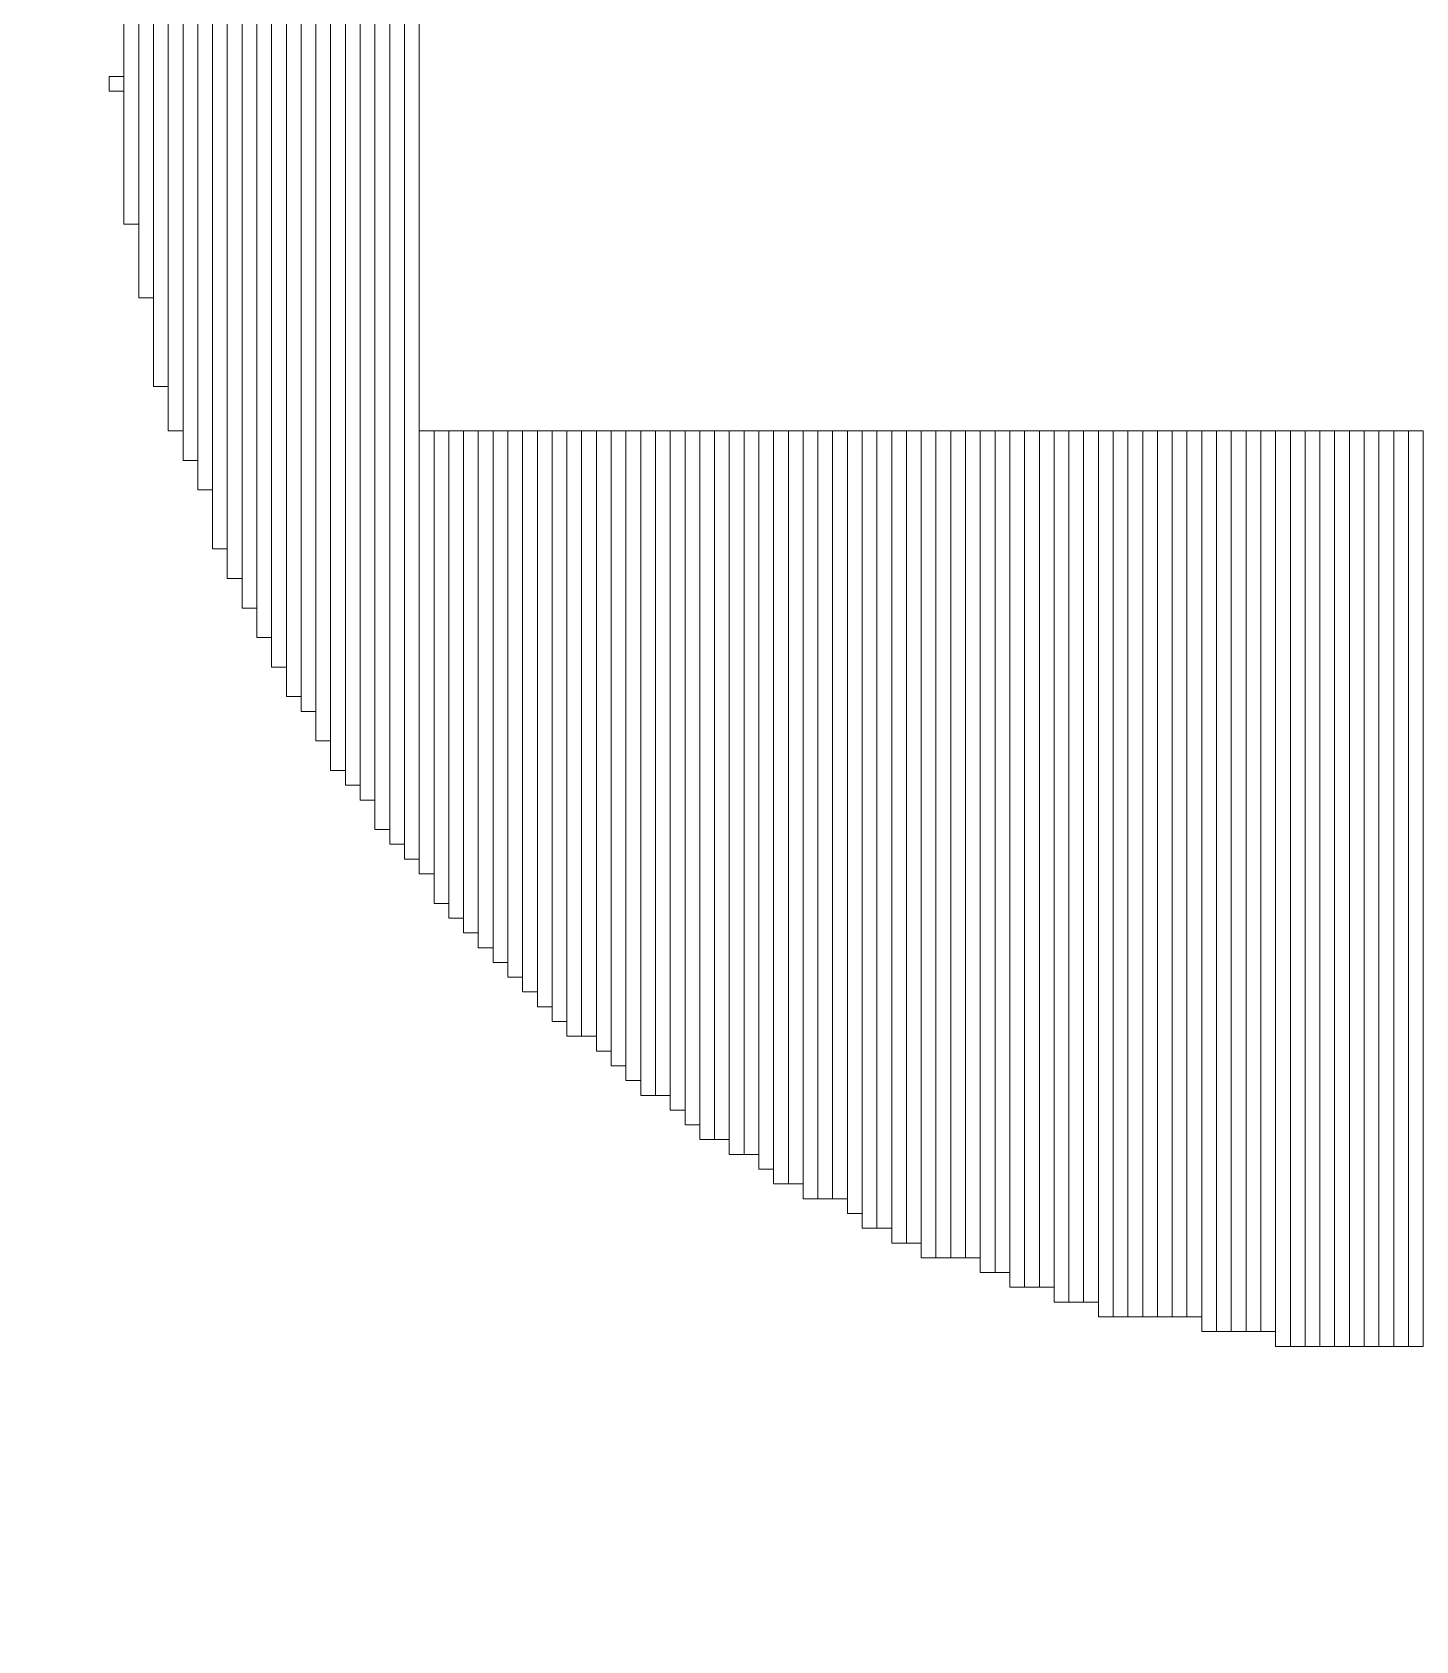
# Model space of a CAD drawing. Header units: millimetres. Extents: x -90 to 99, y -65 to 67.
# Drawn here: x 18.758 to 21.138, y 17.824 to 20.591 of the extents above; entities that cross this region are included whole.
import ezdxf

# ---------------------------------------------------------------- set-up
doc = ezdxf.new("R2010")
doc.units = ezdxf.units.MM
doc.header["$MEASUREMENT"] = 0
doc.layers.add('BG_OUTLINE', color=7, linetype='Continuous')
doc.layers.add('MA_PEN3', color=7, linetype='Continuous')

msp = doc.modelspace()

# ---------------------------------------------------------------- linework, layer by layer
at = {"layer": 'BG_OUTLINE', "color": 3, "lineweight": 9}
msp.add_open_spline([(-71.7269, -61.8795), (-71.7269, -61.8795), (-71.7343, 42.2681), (-71.7343, 42.2681), (-71.7343, 42.2681), (-71.7348, 43.0066), (-71.4419, 43.715), (-70.92, 44.2375), (-70.92, 44.2375), (-70.3982, 44.76), (-69.6866, 45.0538), (-68.9482, 45.0543), (-68.9482, 45.0543), (-68.9482, 45.0543), (75.2046, 45.0543), (75.2046, 45.0543), (75.2046, 45.0543), (76.8319, 45.0552), (78.1763, 43.7805), (78.2661, 42.1556), (78.2661, 42.1556), (78.2661, 42.1556), (78.2661, 31.2814), (78.2661, 31.2814), (78.2661, 31.2814), (78.2661, 31.2814), (72.2646, 31.2814), (72.2646, 31.2814), (72.2646, 31.2814), (72.2646, 31.2814), (72.2646, 26.9814), (72.2646, 26.9814), (72.2646, 26.9814), (72.2646, 26.9814), (78.2661, 26.9814), (78.2661, 26.9814), (78.2661, 26.9814), (78.2661, 26.9814), (78.2661, 18.6553), (78.2661, 18.6553), (78.2661, 18.6553), (78.2661, 18.6553), (72.2496, 18.6553), (72.2496, 18.6553), (72.2496, 18.6553), (72.2496, 18.6553), (72.2496, 14.3553), (72.2496, 14.3553), (72.2496, 14.3553), (72.2496, 14.3553), (78.2661, 14.3553), (78.2661, 14.3553), (78.2661, 14.3553), (78.2661, 14.3553), (78.2661, 9.255), (78.2661, 9.255), (78.2661, 9.255), (78.2661, 9.255), (72.2648, 9.255), (72.2648, 9.255), (72.2648, 9.255), (72.2648, 9.255), (72.2648, 4.955), (72.2648, 4.955), (72.2648, 4.955), (72.2648, 4.955), (78.2661, 4.955), (78.2661, 4.955), (78.2661, 4.955), (78.2661, 4.955), (78.2661, -3.3762), (78.2661, -3.3762), (78.2661, -3.3762), (78.2661, -3.3762), (72.2445, -3.3762), (72.2445, -3.3762), (72.2445, -3.3762), (72.2445, -3.3762), (72.2445, -7.6762), (72.2445, -7.6762), (72.2445, -7.6762), (72.2445, -7.6762), (78.2661, -7.6762), (78.2661, -7.6762), (78.2661, -7.6762), (78.2661, -7.6762), (78.2661, -12.7615), (78.2661, -12.7615), (78.2661, -12.7615), (78.2661, -12.7615), (72.2651, -12.7615), (72.2651, -12.7615), (72.2651, -12.7615), (72.2651, -12.7615), (72.2651, -17.0615), (72.2651, -17.0615), (72.2651, -17.0615), (72.2651, -17.0615), (78.2661, -17.0615), (78.2661, -17.0615), (78.2661, -17.0615), (78.2661, -17.0615), (78.2661, -25.4097), (78.2661, -25.4097), (78.2661, -25.4097), (78.2661, -25.4097), (72.2656, -25.4097), (72.2656, -25.4097), (72.2656, -25.4097), (72.2656, -25.4097), (72.2656, -29.7097), (72.2656, -29.7097), (72.2656, -29.7097), (72.2656, -29.7097), (78.2661, -29.7097), (78.2661, -29.7097), (78.2661, -29.7097), (78.2661, -29.7097), (78.2661, -34.793), (78.2661, -34.793), (78.2661, -34.793), (78.2661, -34.793), (72.2679, -34.793), (72.2679, -34.793), (72.2679, -34.793), (72.2679, -34.793), (72.2679, -39.0929), (72.2679, -39.0929), (72.2679, -39.0929), (72.2679, -39.0929), (78.2661, -39.0929), (78.2661, -39.0929), (78.2661, -39.0929), (78.2661, -39.0929), (78.2661, -47.4269), (78.2661, -47.4269), (78.2661, -47.4269), (78.2661, -47.4269), (72.2679, -47.4269), (72.2679, -47.4269), (72.2679, -47.4269), (72.2679, -47.4269), (72.2679, -51.7269), (72.2679, -51.7269), (72.2679, -51.7269), (72.2679, -51.7269), (78.2661, -51.7269), (78.2661, -51.7269), (78.2661, -51.7269), (78.2661, -51.7269), (78.2661, -51.8138), (78.2661, -51.8138), (78.2661, -51.8138), (78.2661, -51.8138), (78.2656, -61.8468), (78.2656, -61.8468), (78.2656, -61.8468), (78.2661, -62.6669), (77.9407, -63.4536), (77.3612, -64.0339), (77.3612, -64.0339), (76.7817, -64.6142), (75.9915, -64.9405), (75.1713, -64.941), (75.1713, -64.941), (75.1713, -64.941), (-68.6609, -64.9456), (-68.6609, -64.9456), (-68.6609, -64.9456), (-69.4735, -64.9461), (-70.2531, -64.6237), (-70.8281, -64.0495), (-70.8281, -64.0495), (-71.4031, -63.4752), (-71.7264, -62.6922), (-71.7269, -61.8795)], degree=3, knots=[0, 0, 0, 0, 0.022727, 0.022727, 0.022727, 0.022727, 0.045455, 0.045455, 0.045455, 0.045455, 0.068182, 0.068182, 0.068182, 0.068182, 0.090909, 0.090909, 0.090909, 0.090909, 0.113636, 0.113636, 0.113636, 0.113636, 0.136364, 0.136364, 0.136364, 0.136364, 0.159091, 0.159091, 0.159091, 0.159091, 0.181818, 0.181818, 0.181818, 0.181818, 0.204545, 0.204545, 0.204545, 0.204545, 0.227273, 0.227273, 0.227273, 0.227273, 0.25, 0.25, 0.25, 0.25, 0.272727, 0.272727, 0.272727, 0.272727, 0.295455, 0.295455, 0.295455, 0.295455, 0.318182, 0.318182, 0.318182, 0.318182, 0.340909, 0.340909, 0.340909, 0.340909, 0.363636, 0.363636, 0.363636, 0.363636, 0.386364, 0.386364, 0.386364, 0.386364, 0.409091, 0.409091, 0.409091, 0.409091, 0.431818, 0.431818, 0.431818, 0.431818, 0.454545, 0.454545, 0.454545, 0.454545, 0.477273, 0.477273, 0.477273, 0.477273, 0.5, 0.5, 0.5, 0.5, 0.522727, 0.522727, 0.522727, 0.522727, 0.545455, 0.545455, 0.545455, 0.545455, 0.568182, 0.568182, 0.568182, 0.568182, 0.590909, 0.590909, 0.590909, 0.590909, 0.613636, 0.613636, 0.613636, 0.613636, 0.636364, 0.636364, 0.636364, 0.636364, 0.659091, 0.659091, 0.659091, 0.659091, 0.681818, 0.681818, 0.681818, 0.681818, 0.704545, 0.704545, 0.704545, 0.704545, 0.727273, 0.727273, 0.727273, 0.727273, 0.75, 0.75, 0.75, 0.75, 0.772727, 0.772727, 0.772727, 0.772727, 0.795455, 0.795455, 0.795455, 0.795455, 0.818182, 0.818182, 0.818182, 0.818182, 0.840909, 0.840909, 0.840909, 0.840909, 0.863636, 0.863636, 0.863636, 0.863636, 0.886364, 0.886364, 0.886364, 0.886364, 0.909091, 0.909091, 0.909091, 0.909091, 0.931818, 0.931818, 0.931818, 0.931818, 0.954545, 0.954545, 0.954545, 0.954545, 0.977273, 0.977273, 0.977273, 0.977273, 1, 1, 1, 1], dxfattribs=at)
at = {"layer": 'MA_PEN3', "color": 5, "lineweight": 9}
for points in [[(19.3983, 22.0391), (19.3983, 22.0391), (19.4237, 22.0391), (19.4237, 22.0391), (19.4237, 22.0391), (19.4237, 22.0391), (19.4237, 19.1689), (19.4237, 19.1689), (19.4237, 19.1689), (19.4237, 19.1689), (19.3983, 19.1689), (19.3983, 19.1689), (19.3983, 19.1689), (19.3983, 19.1689), (19.3983, 22.0391), (19.3983, 22.0391)], [(19.3729, 22.0137), (19.3729, 22.0137), (19.3983, 22.0137), (19.3983, 22.0137), (19.3983, 22.0137), (19.3983, 22.0137), (19.3983, 19.1943), (19.3983, 19.1943), (19.3983, 19.1943), (19.3983, 19.1943), (19.3729, 19.1943), (19.3729, 19.1943), (19.3729, 19.1943), (19.3729, 19.1943), (19.3729, 22.0137), (19.3729, 22.0137)], [(19.3475, 21.9629), (19.3475, 21.9629), (19.3729, 21.9629), (19.3729, 21.9629), (19.3729, 21.9629), (19.3729, 21.9629), (19.3729, 19.2197), (19.3729, 19.2197), (19.3729, 19.2197), (19.3729, 19.2197), (19.3475, 19.2197), (19.3475, 19.2197), (19.3475, 19.2197), (19.3475, 19.2197), (19.3475, 21.9629), (19.3475, 21.9629)], [(19.3221, 21.9375), (19.3221, 21.9375), (19.3475, 21.9375), (19.3475, 21.9375), (19.3475, 21.9375), (19.3475, 21.9375), (19.3475, 19.2705), (19.3475, 19.2705), (19.3475, 19.2705), (19.3475, 19.2705), (19.3221, 19.2705), (19.3221, 19.2705), (19.3221, 19.2705), (19.3221, 19.2705), (19.3221, 21.9375), (19.3221, 21.9375)], [(19.2967, 21.9121), (19.2967, 21.9121), (19.3221, 21.9121), (19.3221, 21.9121), (19.3221, 21.9121), (19.3221, 21.9121), (19.3221, 19.2959), (19.3221, 19.2959), (19.3221, 19.2959), (19.3221, 19.2959), (19.2967, 19.2959), (19.2967, 19.2959), (19.2967, 19.2959), (19.2967, 19.2959), (19.2967, 21.9121), (19.2967, 21.9121)], [(19.2713, 21.8613), (19.2713, 21.8613), (19.2967, 21.8613), (19.2967, 21.8613), (19.2967, 21.8613), (19.2967, 21.8613), (19.2967, 19.3213), (19.2967, 19.3213), (19.2967, 19.3213), (19.2967, 19.3213), (19.2713, 19.3213), (19.2713, 19.3213), (19.2713, 19.3213), (19.2713, 19.3213), (19.2713, 21.8613), (19.2713, 21.8613)], [(19.2459, 21.8105), (19.2459, 21.8105), (19.2713, 21.8105), (19.2713, 21.8105), (19.2713, 21.8105), (19.2713, 21.8105), (19.2713, 19.3721), (19.2713, 19.3721), (19.2713, 19.3721), (19.2713, 19.3721), (19.2459, 19.3721), (19.2459, 19.3721), (19.2459, 19.3721), (19.2459, 19.3721), (19.2459, 21.8105), (19.2459, 21.8105)], [(19.2205, 21.7851), (19.2205, 21.7851), (19.2459, 21.7851), (19.2459, 21.7851), (19.2459, 21.7851), (19.2459, 21.7851), (19.2459, 19.4229), (19.2459, 19.4229), (19.2459, 19.4229), (19.2459, 19.4229), (19.2205, 19.4229), (19.2205, 19.4229), (19.2205, 19.4229), (19.2205, 19.4229), (19.2205, 21.7851), (19.2205, 21.7851)], [(19.1951, 21.7343), (19.1951, 21.7343), (19.2205, 21.7343), (19.2205, 21.7343), (19.2205, 21.7343), (19.2205, 21.7343), (19.2205, 19.4483), (19.2205, 19.4483), (19.2205, 19.4483), (19.2205, 19.4483), (19.1951, 19.4483), (19.1951, 19.4483), (19.1951, 19.4483), (19.1951, 19.4483), (19.1951, 21.7343), (19.1951, 21.7343)], [(19.1697, 21.7089), (19.1697, 21.7089), (19.1951, 21.7089), (19.1951, 21.7089), (19.1951, 21.7089), (19.1951, 21.7089), (19.1951, 19.4991), (19.1951, 19.4991), (19.1951, 19.4991), (19.1951, 19.4991), (19.1697, 19.4991), (19.1697, 19.4991), (19.1697, 19.4991), (19.1697, 19.4991), (19.1697, 21.7089), (19.1697, 21.7089)], [(19.1443, 21.6581), (19.1443, 21.6581), (19.1697, 21.6581), (19.1697, 21.6581), (19.1697, 21.6581), (19.1697, 21.6581), (19.1697, 19.5499), (19.1697, 19.5499), (19.1697, 19.5499), (19.1697, 19.5499), (19.1443, 19.5499), (19.1443, 19.5499), (19.1443, 19.5499), (19.1443, 19.5499), (19.1443, 21.6581), (19.1443, 21.6581)], [(19.1189, 21.6073), (19.1189, 21.6073), (19.1443, 21.6073), (19.1443, 21.6073), (19.1443, 21.6073), (19.1443, 21.6073), (19.1443, 19.6007), (19.1443, 19.6007), (19.1443, 19.6007), (19.1443, 19.6007), (19.1189, 19.6007), (19.1189, 19.6007), (19.1189, 19.6007), (19.1189, 19.6007), (19.1189, 21.6073), (19.1189, 21.6073)], [(19.0935, 21.5565), (19.0935, 21.5565), (19.1189, 21.5565), (19.1189, 21.5565), (19.1189, 21.5565), (19.1189, 21.5565), (19.1189, 19.6515), (19.1189, 19.6515), (19.1189, 19.6515), (19.1189, 19.6515), (19.0935, 19.6515), (19.0935, 19.6515), (19.0935, 19.6515), (19.0935, 19.6515), (19.0935, 21.5565), (19.0935, 21.5565)], [(19.0681, 21.5057), (19.0681, 21.5057), (19.0935, 21.5057), (19.0935, 21.5057), (19.0935, 21.5057), (19.0935, 21.5057), (19.0935, 19.7023), (19.0935, 19.7023), (19.0935, 19.7023), (19.0935, 19.7023), (19.0681, 19.7023), (19.0681, 19.7023), (19.0681, 19.7023), (19.0681, 19.7023), (19.0681, 21.5057), (19.0681, 21.5057)], [(19.0427, 21.4041), (19.0427, 21.4041), (19.0681, 21.4041), (19.0681, 21.4041), (19.0681, 21.4041), (19.0681, 21.4041), (19.0681, 19.8039), (19.0681, 19.8039), (19.0681, 19.8039), (19.0681, 19.8039), (19.0427, 19.8039), (19.0427, 19.8039), (19.0427, 19.8039), (19.0427, 19.8039), (19.0427, 21.4041), (19.0427, 21.4041)], [(19.0173, 21.3533), (19.0173, 21.3533), (19.0427, 21.3533), (19.0427, 21.3533), (19.0427, 21.3533), (19.0427, 21.3533), (19.0427, 19.8547), (19.0427, 19.8547), (19.0427, 19.8547), (19.0427, 19.8547), (19.0173, 19.8547), (19.0173, 19.8547), (19.0173, 19.8547), (19.0173, 19.8547), (19.0173, 21.3533), (19.0173, 21.3533)], [(18.9919, 21.2771), (18.9919, 21.2771), (19.0173, 21.2771), (19.0173, 21.2771), (19.0173, 21.2771), (19.0173, 21.2771), (19.0173, 19.9055), (19.0173, 19.9055), (19.0173, 19.9055), (19.0173, 19.9055), (18.9919, 19.9055), (18.9919, 19.9055), (18.9919, 19.9055), (18.9919, 19.9055), (18.9919, 21.2771), (18.9919, 21.2771)], [(18.9665, 21.2009), (18.9665, 21.2009), (18.9919, 21.2009), (18.9919, 21.2009), (18.9919, 21.2009), (18.9919, 21.2009), (18.9919, 19.9817), (18.9919, 19.9817), (18.9919, 19.9817), (18.9919, 19.9817), (18.9665, 19.9817), (18.9665, 19.9817), (18.9665, 19.9817), (18.9665, 19.9817), (18.9665, 21.2009), (18.9665, 21.2009)], [(18.9411, 21.0485), (18.9411, 21.0485), (18.9665, 21.0485), (18.9665, 21.0485), (18.9665, 21.0485), (18.9665, 21.0485), (18.9665, 20.1341), (18.9665, 20.1341), (18.9665, 20.1341), (18.9665, 20.1341), (18.9411, 20.1341), (18.9411, 20.1341), (18.9411, 20.1341), (18.9411, 20.1341), (18.9411, 21.0485), (18.9411, 21.0485)], [(18.9157, 20.9215), (18.9157, 20.9215), (18.9411, 20.9215), (18.9411, 20.9215), (18.9411, 20.9215), (18.9411, 20.9215), (18.9411, 20.2611), (18.9411, 20.2611), (18.9411, 20.2611), (18.9411, 20.2611), (18.9157, 20.2611), (18.9157, 20.2611), (18.9157, 20.2611), (18.9157, 20.2611), (18.9157, 20.9215), (18.9157, 20.9215)], [(18.8903, 20.5151), (18.8903, 20.5151), (18.9157, 20.5151), (18.9157, 20.5151), (18.9157, 20.5151), (18.9157, 20.5151), (18.9157, 20.4897), (18.9157, 20.4897), (18.9157, 20.4897), (18.9157, 20.4897), (18.8903, 20.4897), (18.8903, 20.4897), (18.8903, 20.4897), (18.8903, 20.4897), (18.8903, 20.5151), (18.8903, 20.5151)], [(19.4237, 19.9055), (19.4237, 19.9055), (19.4491, 19.9055), (19.4491, 19.9055), (19.4491, 19.9055), (19.4491, 19.9055), (19.4491, 19.1435), (19.4491, 19.1435), (19.4491, 19.1435), (19.4491, 19.1435), (19.4237, 19.1435), (19.4237, 19.1435), (19.4237, 19.1435), (19.4237, 19.1435), (19.4237, 19.9055), (19.4237, 19.9055)], [(19.4491, 19.9055), (19.4491, 19.9055), (19.4745, 19.9055), (19.4745, 19.9055), (19.4745, 19.9055), (19.4745, 19.9055), (19.4745, 19.0927), (19.4745, 19.0927), (19.4745, 19.0927), (19.4745, 19.0927), (19.4491, 19.0927), (19.4491, 19.0927), (19.4491, 19.0927), (19.4491, 19.0927), (19.4491, 19.9055), (19.4491, 19.9055)], [(19.4745, 19.9055), (19.4745, 19.9055), (19.4999, 19.9055), (19.4999, 19.9055), (19.4999, 19.9055), (19.4999, 19.9055), (19.4999, 19.0673), (19.4999, 19.0673), (19.4999, 19.0673), (19.4999, 19.0673), (19.4745, 19.0673), (19.4745, 19.0673), (19.4745, 19.0673), (19.4745, 19.0673), (19.4745, 19.9055), (19.4745, 19.9055)], [(19.4999, 19.9055), (19.4999, 19.9055), (19.5253, 19.9055), (19.5253, 19.9055), (19.5253, 19.9055), (19.5253, 19.9055), (19.5253, 19.0419), (19.5253, 19.0419), (19.5253, 19.0419), (19.5253, 19.0419), (19.4999, 19.0419), (19.4999, 19.0419), (19.4999, 19.0419), (19.4999, 19.0419), (19.4999, 19.9055), (19.4999, 19.9055)], [(19.5253, 19.9055), (19.5253, 19.9055), (19.5507, 19.9055), (19.5507, 19.9055), (19.5507, 19.9055), (19.5507, 19.9055), (19.5507, 19.0165), (19.5507, 19.0165), (19.5507, 19.0165), (19.5507, 19.0165), (19.5253, 19.0165), (19.5253, 19.0165), (19.5253, 19.0165), (19.5253, 19.0165), (19.5253, 19.9055), (19.5253, 19.9055)], [(19.5507, 19.9055), (19.5507, 19.9055), (19.5761, 19.9055), (19.5761, 19.9055), (19.5761, 19.9055), (19.5761, 19.9055), (19.5761, 18.9911), (19.5761, 18.9911), (19.5761, 18.9911), (19.5761, 18.9911), (19.5507, 18.9911), (19.5507, 18.9911), (19.5507, 18.9911), (19.5507, 18.9911), (19.5507, 19.9055), (19.5507, 19.9055)], [(19.5761, 19.9055), (19.5761, 19.9055), (19.6015, 19.9055), (19.6015, 19.9055), (19.6015, 19.9055), (19.6015, 19.9055), (19.6015, 18.9657), (19.6015, 18.9657), (19.6015, 18.9657), (19.6015, 18.9657), (19.5761, 18.9657), (19.5761, 18.9657), (19.5761, 18.9657), (19.5761, 18.9657), (19.5761, 19.9055), (19.5761, 19.9055)], [(19.6015, 19.9055), (19.6015, 19.9055), (19.6269, 19.9055), (19.6269, 19.9055), (19.6269, 19.9055), (19.6269, 19.9055), (19.6269, 18.9403), (19.6269, 18.9403), (19.6269, 18.9403), (19.6269, 18.9403), (19.6015, 18.9403), (19.6015, 18.9403), (19.6015, 18.9403), (19.6015, 18.9403), (19.6015, 19.9055), (19.6015, 19.9055)], [(19.6269, 19.9055), (19.6269, 19.9055), (19.6523, 19.9055), (19.6523, 19.9055), (19.6523, 19.9055), (19.6523, 19.9055), (19.6523, 18.9149), (19.6523, 18.9149), (19.6523, 18.9149), (19.6523, 18.9149), (19.6269, 18.9149), (19.6269, 18.9149), (19.6269, 18.9149), (19.6269, 18.9149), (19.6269, 19.9055), (19.6269, 19.9055)], [(19.6523, 19.9055), (19.6523, 19.9055), (19.6777, 19.9055), (19.6777, 19.9055), (19.6777, 19.9055), (19.6777, 19.9055), (19.6777, 18.8895), (19.6777, 18.8895), (19.6777, 18.8895), (19.6777, 18.8895), (19.6523, 18.8895), (19.6523, 18.8895), (19.6523, 18.8895), (19.6523, 18.8895), (19.6523, 19.9055), (19.6523, 19.9055)], [(19.6777, 19.9055), (19.6777, 19.9055), (19.7031, 19.9055), (19.7031, 19.9055), (19.7031, 19.9055), (19.7031, 19.9055), (19.7031, 18.8641), (19.7031, 18.8641), (19.7031, 18.8641), (19.7031, 18.8641), (19.6777, 18.8641), (19.6777, 18.8641), (19.6777, 18.8641), (19.6777, 18.8641), (19.6777, 19.9055), (19.6777, 19.9055)], [(19.7031, 19.9055), (19.7031, 19.9055), (19.7285, 19.9055), (19.7285, 19.9055), (19.7285, 19.9055), (19.7285, 19.9055), (19.7285, 18.8641), (19.7285, 18.8641), (19.7285, 18.8641), (19.7285, 18.8641), (19.7031, 18.8641), (19.7031, 18.8641), (19.7031, 18.8641), (19.7031, 18.8641), (19.7031, 19.9055), (19.7031, 19.9055)], [(19.7285, 19.9055), (19.7285, 19.9055), (19.7539, 19.9055), (19.7539, 19.9055), (19.7539, 19.9055), (19.7539, 19.9055), (19.7539, 18.8387), (19.7539, 18.8387), (19.7539, 18.8387), (19.7539, 18.8387), (19.7285, 18.8387), (19.7285, 18.8387), (19.7285, 18.8387), (19.7285, 18.8387), (19.7285, 19.9055), (19.7285, 19.9055)], [(19.7539, 19.9055), (19.7539, 19.9055), (19.7793, 19.9055), (19.7793, 19.9055), (19.7793, 19.9055), (19.7793, 19.9055), (19.7793, 18.8133), (19.7793, 18.8133), (19.7793, 18.8133), (19.7793, 18.8133), (19.7539, 18.8133), (19.7539, 18.8133), (19.7539, 18.8133), (19.7539, 18.8133), (19.7539, 19.9055), (19.7539, 19.9055)], [(19.7793, 19.9055), (19.7793, 19.9055), (19.8047, 19.9055), (19.8047, 19.9055), (19.8047, 19.9055), (19.8047, 19.9055), (19.8047, 18.7879), (19.8047, 18.7879), (19.8047, 18.7879), (19.8047, 18.7879), (19.7793, 18.7879), (19.7793, 18.7879), (19.7793, 18.7879), (19.7793, 18.7879), (19.7793, 19.9055), (19.7793, 19.9055)], [(19.8047, 19.9055), (19.8047, 19.9055), (19.8301, 19.9055), (19.8301, 19.9055), (19.8301, 19.9055), (19.8301, 19.9055), (19.8301, 18.7625), (19.8301, 18.7625), (19.8301, 18.7625), (19.8301, 18.7625), (19.8047, 18.7625), (19.8047, 18.7625), (19.8047, 18.7625), (19.8047, 18.7625), (19.8047, 19.9055), (19.8047, 19.9055)], [(19.8301, 19.9055), (19.8301, 19.9055), (19.8555, 19.9055), (19.8555, 19.9055), (19.8555, 19.9055), (19.8555, 19.9055), (19.8555, 18.7625), (19.8555, 18.7625), (19.8555, 18.7625), (19.8555, 18.7625), (19.8301, 18.7625), (19.8301, 18.7625), (19.8301, 18.7625), (19.8301, 18.7625), (19.8301, 19.9055), (19.8301, 19.9055)], [(19.8555, 19.9055), (19.8555, 19.9055), (19.8809, 19.9055), (19.8809, 19.9055), (19.8809, 19.9055), (19.8809, 19.9055), (19.8809, 18.7371), (19.8809, 18.7371), (19.8809, 18.7371), (19.8809, 18.7371), (19.8555, 18.7371), (19.8555, 18.7371), (19.8555, 18.7371), (19.8555, 18.7371), (19.8555, 19.9055), (19.8555, 19.9055)], [(19.8809, 19.9055), (19.8809, 19.9055), (19.9063, 19.9055), (19.9063, 19.9055), (19.9063, 19.9055), (19.9063, 19.9055), (19.9063, 18.7117), (19.9063, 18.7117), (19.9063, 18.7117), (19.9063, 18.7117), (19.8809, 18.7117), (19.8809, 18.7117), (19.8809, 18.7117), (19.8809, 18.7117), (19.8809, 19.9055), (19.8809, 19.9055)], [(19.9063, 19.9055), (19.9063, 19.9055), (19.9317, 19.9055), (19.9317, 19.9055), (19.9317, 19.9055), (19.9317, 19.9055), (19.9317, 18.6863), (19.9317, 18.6863), (19.9317, 18.6863), (19.9317, 18.6863), (19.9063, 18.6863), (19.9063, 18.6863), (19.9063, 18.6863), (19.9063, 18.6863), (19.9063, 19.9055), (19.9063, 19.9055)], [(19.9317, 19.9055), (19.9317, 19.9055), (19.9571, 19.9055), (19.9571, 19.9055), (19.9571, 19.9055), (19.9571, 19.9055), (19.9571, 18.6863), (19.9571, 18.6863), (19.9571, 18.6863), (19.9571, 18.6863), (19.9317, 18.6863), (19.9317, 18.6863), (19.9317, 18.6863), (19.9317, 18.6863), (19.9317, 19.9055), (19.9317, 19.9055)], [(19.9571, 19.9055), (19.9571, 19.9055), (19.9825, 19.9055), (19.9825, 19.9055), (19.9825, 19.9055), (19.9825, 19.9055), (19.9825, 18.6609), (19.9825, 18.6609), (19.9825, 18.6609), (19.9825, 18.6609), (19.9571, 18.6609), (19.9571, 18.6609), (19.9571, 18.6609), (19.9571, 18.6609), (19.9571, 19.9055), (19.9571, 19.9055)], [(19.9825, 19.9055), (19.9825, 19.9055), (20.0079, 19.9055), (20.0079, 19.9055), (20.0079, 19.9055), (20.0079, 19.9055), (20.0079, 18.6609), (20.0079, 18.6609), (20.0079, 18.6609), (20.0079, 18.6609), (19.9825, 18.6609), (19.9825, 18.6609), (19.9825, 18.6609), (19.9825, 18.6609), (19.9825, 19.9055), (19.9825, 19.9055)], [(20.0079, 19.9055), (20.0079, 19.9055), (20.0333, 19.9055), (20.0333, 19.9055), (20.0333, 19.9055), (20.0333, 19.9055), (20.0333, 18.6355), (20.0333, 18.6355), (20.0333, 18.6355), (20.0333, 18.6355), (20.0079, 18.6355), (20.0079, 18.6355), (20.0079, 18.6355), (20.0079, 18.6355), (20.0079, 19.9055), (20.0079, 19.9055)], [(20.0333, 19.9055), (20.0333, 19.9055), (20.0587, 19.9055), (20.0587, 19.9055), (20.0587, 19.9055), (20.0587, 19.9055), (20.0587, 18.6101), (20.0587, 18.6101), (20.0587, 18.6101), (20.0587, 18.6101), (20.0333, 18.6101), (20.0333, 18.6101), (20.0333, 18.6101), (20.0333, 18.6101), (20.0333, 19.9055), (20.0333, 19.9055)], [(20.0587, 19.9055), (20.0587, 19.9055), (20.0841, 19.9055), (20.0841, 19.9055), (20.0841, 19.9055), (20.0841, 19.9055), (20.0841, 18.6101), (20.0841, 18.6101), (20.0841, 18.6101), (20.0841, 18.6101), (20.0587, 18.6101), (20.0587, 18.6101), (20.0587, 18.6101), (20.0587, 18.6101), (20.0587, 19.9055), (20.0587, 19.9055)], [(20.0841, 19.9055), (20.0841, 19.9055), (20.1095, 19.9055), (20.1095, 19.9055), (20.1095, 19.9055), (20.1095, 19.9055), (20.1095, 18.5847), (20.1095, 18.5847), (20.1095, 18.5847), (20.1095, 18.5847), (20.0841, 18.5847), (20.0841, 18.5847), (20.0841, 18.5847), (20.0841, 18.5847), (20.0841, 19.9055), (20.0841, 19.9055)], [(20.1095, 19.9055), (20.1095, 19.9055), (20.1349, 19.9055), (20.1349, 19.9055), (20.1349, 19.9055), (20.1349, 19.9055), (20.1349, 18.5847), (20.1349, 18.5847), (20.1349, 18.5847), (20.1349, 18.5847), (20.1095, 18.5847), (20.1095, 18.5847), (20.1095, 18.5847), (20.1095, 18.5847), (20.1095, 19.9055), (20.1095, 19.9055)], [(20.1349, 19.9055), (20.1349, 19.9055), (20.1603, 19.9055), (20.1603, 19.9055), (20.1603, 19.9055), (20.1603, 19.9055), (20.1603, 18.5847), (20.1603, 18.5847), (20.1603, 18.5847), (20.1603, 18.5847), (20.1349, 18.5847), (20.1349, 18.5847), (20.1349, 18.5847), (20.1349, 18.5847), (20.1349, 19.9055), (20.1349, 19.9055)], [(20.1603, 19.9055), (20.1603, 19.9055), (20.1857, 19.9055), (20.1857, 19.9055), (20.1857, 19.9055), (20.1857, 19.9055), (20.1857, 18.5593), (20.1857, 18.5593), (20.1857, 18.5593), (20.1857, 18.5593), (20.1603, 18.5593), (20.1603, 18.5593), (20.1603, 18.5593), (20.1603, 18.5593), (20.1603, 19.9055), (20.1603, 19.9055)], [(20.1857, 19.9055), (20.1857, 19.9055), (20.2111, 19.9055), (20.2111, 19.9055), (20.2111, 19.9055), (20.2111, 19.9055), (20.2111, 18.5339), (20.2111, 18.5339), (20.2111, 18.5339), (20.2111, 18.5339), (20.1857, 18.5339), (20.1857, 18.5339), (20.1857, 18.5339), (20.1857, 18.5339), (20.1857, 19.9055), (20.1857, 19.9055)], [(20.2111, 19.9055), (20.2111, 19.9055), (20.2365, 19.9055), (20.2365, 19.9055), (20.2365, 19.9055), (20.2365, 19.9055), (20.2365, 18.5339), (20.2365, 18.5339), (20.2365, 18.5339), (20.2365, 18.5339), (20.2111, 18.5339), (20.2111, 18.5339), (20.2111, 18.5339), (20.2111, 18.5339), (20.2111, 19.9055), (20.2111, 19.9055)], [(20.2365, 19.9055), (20.2365, 19.9055), (20.2619, 19.9055), (20.2619, 19.9055), (20.2619, 19.9055), (20.2619, 19.9055), (20.2619, 18.5085), (20.2619, 18.5085), (20.2619, 18.5085), (20.2619, 18.5085), (20.2365, 18.5085), (20.2365, 18.5085), (20.2365, 18.5085), (20.2365, 18.5085), (20.2365, 19.9055), (20.2365, 19.9055)], [(20.2619, 19.9055), (20.2619, 19.9055), (20.2873, 19.9055), (20.2873, 19.9055), (20.2873, 19.9055), (20.2873, 19.9055), (20.2873, 18.5085), (20.2873, 18.5085), (20.2873, 18.5085), (20.2873, 18.5085), (20.2619, 18.5085), (20.2619, 18.5085), (20.2619, 18.5085), (20.2619, 18.5085), (20.2619, 19.9055), (20.2619, 19.9055)], [(20.2873, 19.9055), (20.2873, 19.9055), (20.3127, 19.9055), (20.3127, 19.9055), (20.3127, 19.9055), (20.3127, 19.9055), (20.3127, 18.4831), (20.3127, 18.4831), (20.3127, 18.4831), (20.3127, 18.4831), (20.2873, 18.4831), (20.2873, 18.4831), (20.2873, 18.4831), (20.2873, 18.4831), (20.2873, 19.9055), (20.2873, 19.9055)], [(20.3127, 19.9055), (20.3127, 19.9055), (20.3381, 19.9055), (20.3381, 19.9055), (20.3381, 19.9055), (20.3381, 19.9055), (20.3381, 18.4831), (20.3381, 18.4831), (20.3381, 18.4831), (20.3381, 18.4831), (20.3127, 18.4831), (20.3127, 18.4831), (20.3127, 18.4831), (20.3127, 18.4831), (20.3127, 19.9055), (20.3127, 19.9055)], [(20.3381, 19.9055), (20.3381, 19.9055), (20.3635, 19.9055), (20.3635, 19.9055), (20.3635, 19.9055), (20.3635, 19.9055), (20.3635, 18.4831), (20.3635, 18.4831), (20.3635, 18.4831), (20.3635, 18.4831), (20.3381, 18.4831), (20.3381, 18.4831), (20.3381, 18.4831), (20.3381, 18.4831), (20.3381, 19.9055), (20.3381, 19.9055)], [(20.3635, 19.9055), (20.3635, 19.9055), (20.3889, 19.9055), (20.3889, 19.9055), (20.3889, 19.9055), (20.3889, 19.9055), (20.3889, 18.4831), (20.3889, 18.4831), (20.3889, 18.4831), (20.3889, 18.4831), (20.3635, 18.4831), (20.3635, 18.4831), (20.3635, 18.4831), (20.3635, 18.4831), (20.3635, 19.9055), (20.3635, 19.9055)], [(20.3889, 19.9055), (20.3889, 19.9055), (20.4143, 19.9055), (20.4143, 19.9055), (20.4143, 19.9055), (20.4143, 19.9055), (20.4143, 18.4577), (20.4143, 18.4577), (20.4143, 18.4577), (20.4143, 18.4577), (20.3889, 18.4577), (20.3889, 18.4577), (20.3889, 18.4577), (20.3889, 18.4577), (20.3889, 19.9055), (20.3889, 19.9055)], [(20.4143, 19.9055), (20.4143, 19.9055), (20.4397, 19.9055), (20.4397, 19.9055), (20.4397, 19.9055), (20.4397, 19.9055), (20.4397, 18.4577), (20.4397, 18.4577), (20.4397, 18.4577), (20.4397, 18.4577), (20.4143, 18.4577), (20.4143, 18.4577), (20.4143, 18.4577), (20.4143, 18.4577), (20.4143, 19.9055), (20.4143, 19.9055)], [(20.4397, 19.9055), (20.4397, 19.9055), (20.4651, 19.9055), (20.4651, 19.9055), (20.4651, 19.9055), (20.4651, 19.9055), (20.4651, 18.4323), (20.4651, 18.4323), (20.4651, 18.4323), (20.4651, 18.4323), (20.4397, 18.4323), (20.4397, 18.4323), (20.4397, 18.4323), (20.4397, 18.4323), (20.4397, 19.9055), (20.4397, 19.9055)], [(20.4651, 19.9055), (20.4651, 19.9055), (20.4905, 19.9055), (20.4905, 19.9055), (20.4905, 19.9055), (20.4905, 19.9055), (20.4905, 18.4323), (20.4905, 18.4323), (20.4905, 18.4323), (20.4905, 18.4323), (20.4651, 18.4323), (20.4651, 18.4323), (20.4651, 18.4323), (20.4651, 18.4323), (20.4651, 19.9055), (20.4651, 19.9055)], [(20.4905, 19.9055), (20.4905, 19.9055), (20.5159, 19.9055), (20.5159, 19.9055), (20.5159, 19.9055), (20.5159, 19.9055), (20.5159, 18.4323), (20.5159, 18.4323), (20.5159, 18.4323), (20.5159, 18.4323), (20.4905, 18.4323), (20.4905, 18.4323), (20.4905, 18.4323), (20.4905, 18.4323), (20.4905, 19.9055), (20.4905, 19.9055)], [(20.5159, 19.9055), (20.5159, 19.9055), (20.5413, 19.9055), (20.5413, 19.9055), (20.5413, 19.9055), (20.5413, 19.9055), (20.5413, 18.4069), (20.5413, 18.4069), (20.5413, 18.4069), (20.5413, 18.4069), (20.5159, 18.4069), (20.5159, 18.4069), (20.5159, 18.4069), (20.5159, 18.4069), (20.5159, 19.9055), (20.5159, 19.9055)], [(20.5413, 19.9055), (20.5413, 19.9055), (20.5667, 19.9055), (20.5667, 19.9055), (20.5667, 19.9055), (20.5667, 19.9055), (20.5667, 18.4069), (20.5667, 18.4069), (20.5667, 18.4069), (20.5667, 18.4069), (20.5413, 18.4069), (20.5413, 18.4069), (20.5413, 18.4069), (20.5413, 18.4069), (20.5413, 19.9055), (20.5413, 19.9055)], [(20.5667, 19.9055), (20.5667, 19.9055), (20.5921, 19.9055), (20.5921, 19.9055), (20.5921, 19.9055), (20.5921, 19.9055), (20.5921, 18.4069), (20.5921, 18.4069), (20.5921, 18.4069), (20.5921, 18.4069), (20.5667, 18.4069), (20.5667, 18.4069), (20.5667, 18.4069), (20.5667, 18.4069), (20.5667, 19.9055), (20.5667, 19.9055)], [(20.5921, 19.9055), (20.5921, 19.9055), (20.6175, 19.9055), (20.6175, 19.9055), (20.6175, 19.9055), (20.6175, 19.9055), (20.6175, 18.3815), (20.6175, 18.3815), (20.6175, 18.3815), (20.6175, 18.3815), (20.5921, 18.3815), (20.5921, 18.3815), (20.5921, 18.3815), (20.5921, 18.3815), (20.5921, 19.9055), (20.5921, 19.9055)], [(20.6175, 19.9055), (20.6175, 19.9055), (20.6429, 19.9055), (20.6429, 19.9055), (20.6429, 19.9055), (20.6429, 19.9055), (20.6429, 18.3815), (20.6429, 18.3815), (20.6429, 18.3815), (20.6429, 18.3815), (20.6175, 18.3815), (20.6175, 18.3815), (20.6175, 18.3815), (20.6175, 18.3815), (20.6175, 19.9055), (20.6175, 19.9055)], [(20.6429, 19.9055), (20.6429, 19.9055), (20.6683, 19.9055), (20.6683, 19.9055), (20.6683, 19.9055), (20.6683, 19.9055), (20.6683, 18.3815), (20.6683, 18.3815), (20.6683, 18.3815), (20.6683, 18.3815), (20.6429, 18.3815), (20.6429, 18.3815), (20.6429, 18.3815), (20.6429, 18.3815), (20.6429, 19.9055), (20.6429, 19.9055)], [(20.6683, 19.9055), (20.6683, 19.9055), (20.6937, 19.9055), (20.6937, 19.9055), (20.6937, 19.9055), (20.6937, 19.9055), (20.6937, 18.3815), (20.6937, 18.3815), (20.6937, 18.3815), (20.6937, 18.3815), (20.6683, 18.3815), (20.6683, 18.3815), (20.6683, 18.3815), (20.6683, 18.3815), (20.6683, 19.9055), (20.6683, 19.9055)], [(20.6937, 19.9055), (20.6937, 19.9055), (20.7191, 19.9055), (20.7191, 19.9055), (20.7191, 19.9055), (20.7191, 19.9055), (20.7191, 18.3815), (20.7191, 18.3815), (20.7191, 18.3815), (20.7191, 18.3815), (20.6937, 18.3815), (20.6937, 18.3815), (20.6937, 18.3815), (20.6937, 18.3815), (20.6937, 19.9055), (20.6937, 19.9055)], [(20.7191, 19.9055), (20.7191, 19.9055), (20.7445, 19.9055), (20.7445, 19.9055), (20.7445, 19.9055), (20.7445, 19.9055), (20.7445, 18.3815), (20.7445, 18.3815), (20.7445, 18.3815), (20.7445, 18.3815), (20.7191, 18.3815), (20.7191, 18.3815), (20.7191, 18.3815), (20.7191, 18.3815), (20.7191, 19.9055), (20.7191, 19.9055)], [(20.7445, 19.9055), (20.7445, 19.9055), (20.7699, 19.9055), (20.7699, 19.9055), (20.7699, 19.9055), (20.7699, 19.9055), (20.7699, 18.3815), (20.7699, 18.3815), (20.7699, 18.3815), (20.7699, 18.3815), (20.7445, 18.3815), (20.7445, 18.3815), (20.7445, 18.3815), (20.7445, 18.3815), (20.7445, 19.9055), (20.7445, 19.9055)], [(20.7699, 19.9055), (20.7699, 19.9055), (20.7953, 19.9055), (20.7953, 19.9055), (20.7953, 19.9055), (20.7953, 19.9055), (20.7953, 18.3561), (20.7953, 18.3561), (20.7953, 18.3561), (20.7953, 18.3561), (20.7699, 18.3561), (20.7699, 18.3561), (20.7699, 18.3561), (20.7699, 18.3561), (20.7699, 19.9055), (20.7699, 19.9055)], [(20.7953, 19.9055), (20.7953, 19.9055), (20.8207, 19.9055), (20.8207, 19.9055), (20.8207, 19.9055), (20.8207, 19.9055), (20.8207, 18.3561), (20.8207, 18.3561), (20.8207, 18.3561), (20.8207, 18.3561), (20.7953, 18.3561), (20.7953, 18.3561), (20.7953, 18.3561), (20.7953, 18.3561), (20.7953, 19.9055), (20.7953, 19.9055)], [(20.8207, 19.9055), (20.8207, 19.9055), (20.8461, 19.9055), (20.8461, 19.9055), (20.8461, 19.9055), (20.8461, 19.9055), (20.8461, 18.3561), (20.8461, 18.3561), (20.8461, 18.3561), (20.8461, 18.3561), (20.8207, 18.3561), (20.8207, 18.3561), (20.8207, 18.3561), (20.8207, 18.3561), (20.8207, 19.9055), (20.8207, 19.9055)], [(20.8461, 19.9055), (20.8461, 19.9055), (20.8715, 19.9055), (20.8715, 19.9055), (20.8715, 19.9055), (20.8715, 19.9055), (20.8715, 18.3561), (20.8715, 18.3561), (20.8715, 18.3561), (20.8715, 18.3561), (20.8461, 18.3561), (20.8461, 18.3561), (20.8461, 18.3561), (20.8461, 18.3561), (20.8461, 19.9055), (20.8461, 19.9055)], [(20.8715, 19.9055), (20.8715, 19.9055), (20.8969, 19.9055), (20.8969, 19.9055), (20.8969, 19.9055), (20.8969, 19.9055), (20.8969, 18.3561), (20.8969, 18.3561), (20.8969, 18.3561), (20.8969, 18.3561), (20.8715, 18.3561), (20.8715, 18.3561), (20.8715, 18.3561), (20.8715, 18.3561), (20.8715, 19.9055), (20.8715, 19.9055)], [(20.8969, 19.9055), (20.8969, 19.9055), (20.9223, 19.9055), (20.9223, 19.9055), (20.9223, 19.9055), (20.9223, 19.9055), (20.9223, 18.3307), (20.9223, 18.3307), (20.9223, 18.3307), (20.9223, 18.3307), (20.8969, 18.3307), (20.8969, 18.3307), (20.8969, 18.3307), (20.8969, 18.3307), (20.8969, 19.9055), (20.8969, 19.9055)], [(20.9223, 19.9055), (20.9223, 19.9055), (20.9477, 19.9055), (20.9477, 19.9055), (20.9477, 19.9055), (20.9477, 19.9055), (20.9477, 18.3307), (20.9477, 18.3307), (20.9477, 18.3307), (20.9477, 18.3307), (20.9223, 18.3307), (20.9223, 18.3307), (20.9223, 18.3307), (20.9223, 18.3307), (20.9223, 19.9055), (20.9223, 19.9055)], [(20.9477, 19.9055), (20.9477, 19.9055), (20.9731, 19.9055), (20.9731, 19.9055), (20.9731, 19.9055), (20.9731, 19.9055), (20.9731, 18.3307), (20.9731, 18.3307), (20.9731, 18.3307), (20.9731, 18.3307), (20.9477, 18.3307), (20.9477, 18.3307), (20.9477, 18.3307), (20.9477, 18.3307), (20.9477, 19.9055), (20.9477, 19.9055)], [(20.9731, 19.9055), (20.9731, 19.9055), (20.9985, 19.9055), (20.9985, 19.9055), (20.9985, 19.9055), (20.9985, 19.9055), (20.9985, 18.3307), (20.9985, 18.3307), (20.9985, 18.3307), (20.9985, 18.3307), (20.9731, 18.3307), (20.9731, 18.3307), (20.9731, 18.3307), (20.9731, 18.3307), (20.9731, 19.9055), (20.9731, 19.9055)], [(20.9985, 19.9055), (20.9985, 19.9055), (21.0239, 19.9055), (21.0239, 19.9055), (21.0239, 19.9055), (21.0239, 19.9055), (21.0239, 18.3307), (21.0239, 18.3307), (21.0239, 18.3307), (21.0239, 18.3307), (20.9985, 18.3307), (20.9985, 18.3307), (20.9985, 18.3307), (20.9985, 18.3307), (20.9985, 19.9055), (20.9985, 19.9055)], [(21.0239, 19.9055), (21.0239, 19.9055), (21.0493, 19.9055), (21.0493, 19.9055), (21.0493, 19.9055), (21.0493, 19.9055), (21.0493, 18.3307), (21.0493, 18.3307), (21.0493, 18.3307), (21.0493, 18.3307), (21.0239, 18.3307), (21.0239, 18.3307), (21.0239, 18.3307), (21.0239, 18.3307), (21.0239, 19.9055), (21.0239, 19.9055)], [(21.0493, 19.9055), (21.0493, 19.9055), (21.0747, 19.9055), (21.0747, 19.9055), (21.0747, 19.9055), (21.0747, 19.9055), (21.0747, 18.3307), (21.0747, 18.3307), (21.0747, 18.3307), (21.0747, 18.3307), (21.0493, 18.3307), (21.0493, 18.3307), (21.0493, 18.3307), (21.0493, 18.3307), (21.0493, 19.9055), (21.0493, 19.9055)], [(21.0747, 19.9055), (21.0747, 19.9055), (21.1001, 19.9055), (21.1001, 19.9055), (21.1001, 19.9055), (21.1001, 19.9055), (21.1001, 18.3307), (21.1001, 18.3307), (21.1001, 18.3307), (21.1001, 18.3307), (21.0747, 18.3307), (21.0747, 18.3307), (21.0747, 18.3307), (21.0747, 18.3307), (21.0747, 19.9055), (21.0747, 19.9055)], [(21.1001, 19.9055), (21.1001, 19.9055), (21.1255, 19.9055), (21.1255, 19.9055), (21.1255, 19.9055), (21.1255, 19.9055), (21.1255, 18.3307), (21.1255, 18.3307), (21.1255, 18.3307), (21.1255, 18.3307), (21.1001, 18.3307), (21.1001, 18.3307), (21.1001, 18.3307), (21.1001, 18.3307), (21.1001, 19.9055), (21.1001, 19.9055)], [(21.1255, 19.9055), (21.1255, 19.9055), (21.1509, 19.9055), (21.1509, 19.9055), (21.1509, 19.9055), (21.1509, 19.9055), (21.1509, 18.3307), (21.1509, 18.3307), (21.1509, 18.3307), (21.1509, 18.3307), (21.1255, 18.3307), (21.1255, 18.3307), (21.1255, 18.3307), (21.1255, 18.3307), (21.1255, 19.9055), (21.1255, 19.9055)]]:
    msp.add_open_spline(points, degree=3, knots=[0, 0, 0, 0, 0.25, 0.25, 0.25, 0.25, 0.5, 0.5, 0.5, 0.5, 0.75, 0.75, 0.75, 0.75, 1, 1, 1, 1], dxfattribs=at)

doc.saveas('drawing.dxf')
